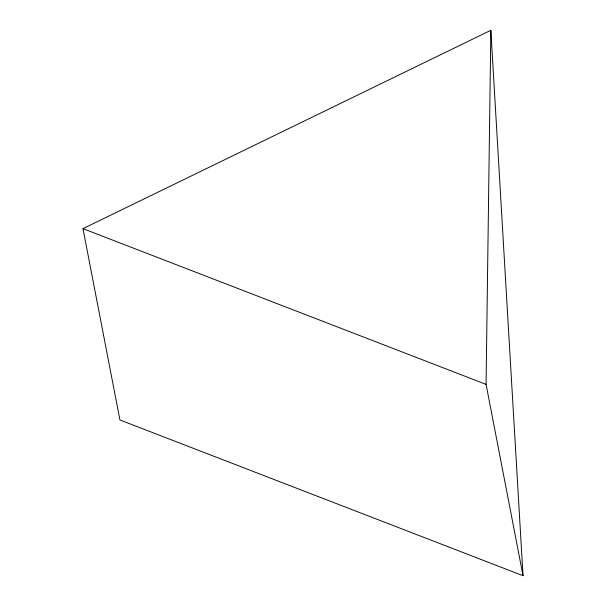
<?xml version="1.0" encoding="UTF-8"?>
<svg xmlns="http://www.w3.org/2000/svg" width="606" height="606" viewBox="0 0 606 606"><rect width="100%" height="100%" fill="white"/><g stroke="black" fill="none" stroke-linecap="round" stroke-linejoin="round"><path stroke-width="0.91" d="M523.031 575.7L486.073 384.378L490.845 30.3L82.969 228.636L119.927 419.958L523.031 575.7L490.845 30.3M82.969 228.636L486.073 384.378"/></g></svg>
